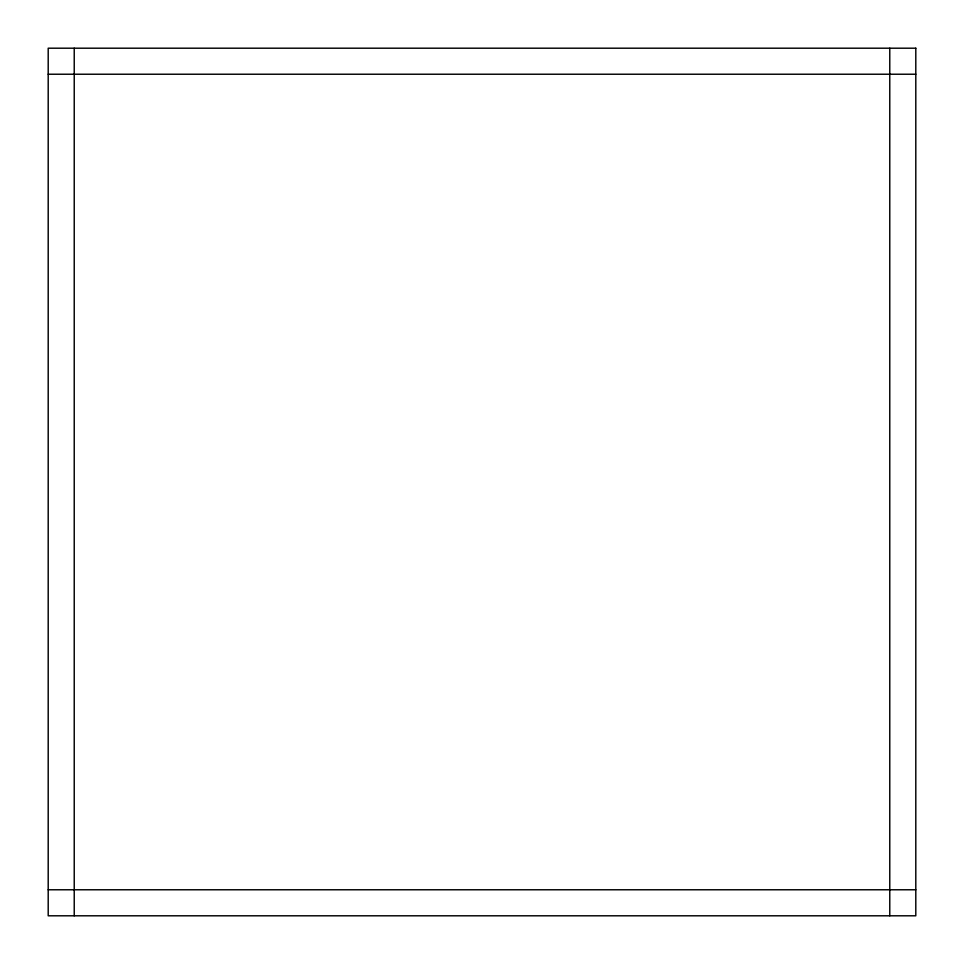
<?xml version="1.0" encoding="UTF-8"?>
<svg xmlns="http://www.w3.org/2000/svg" width="964" height="964" viewBox="0 0 964 964"><rect width="100%" height="100%" fill="white"/><g stroke="black" fill="none" stroke-linecap="round" stroke-linejoin="round"><path stroke-width="1.45" d="M48.2 74.228L915.8 74.228M48.2 889.772L915.8 889.772M889.772 48.2L889.772 915.8M74.228 48.2L74.228 915.8M915.8 48.2L48.2 48.2L48.2 915.8L915.8 915.8L915.8 48.2"/></g></svg>
